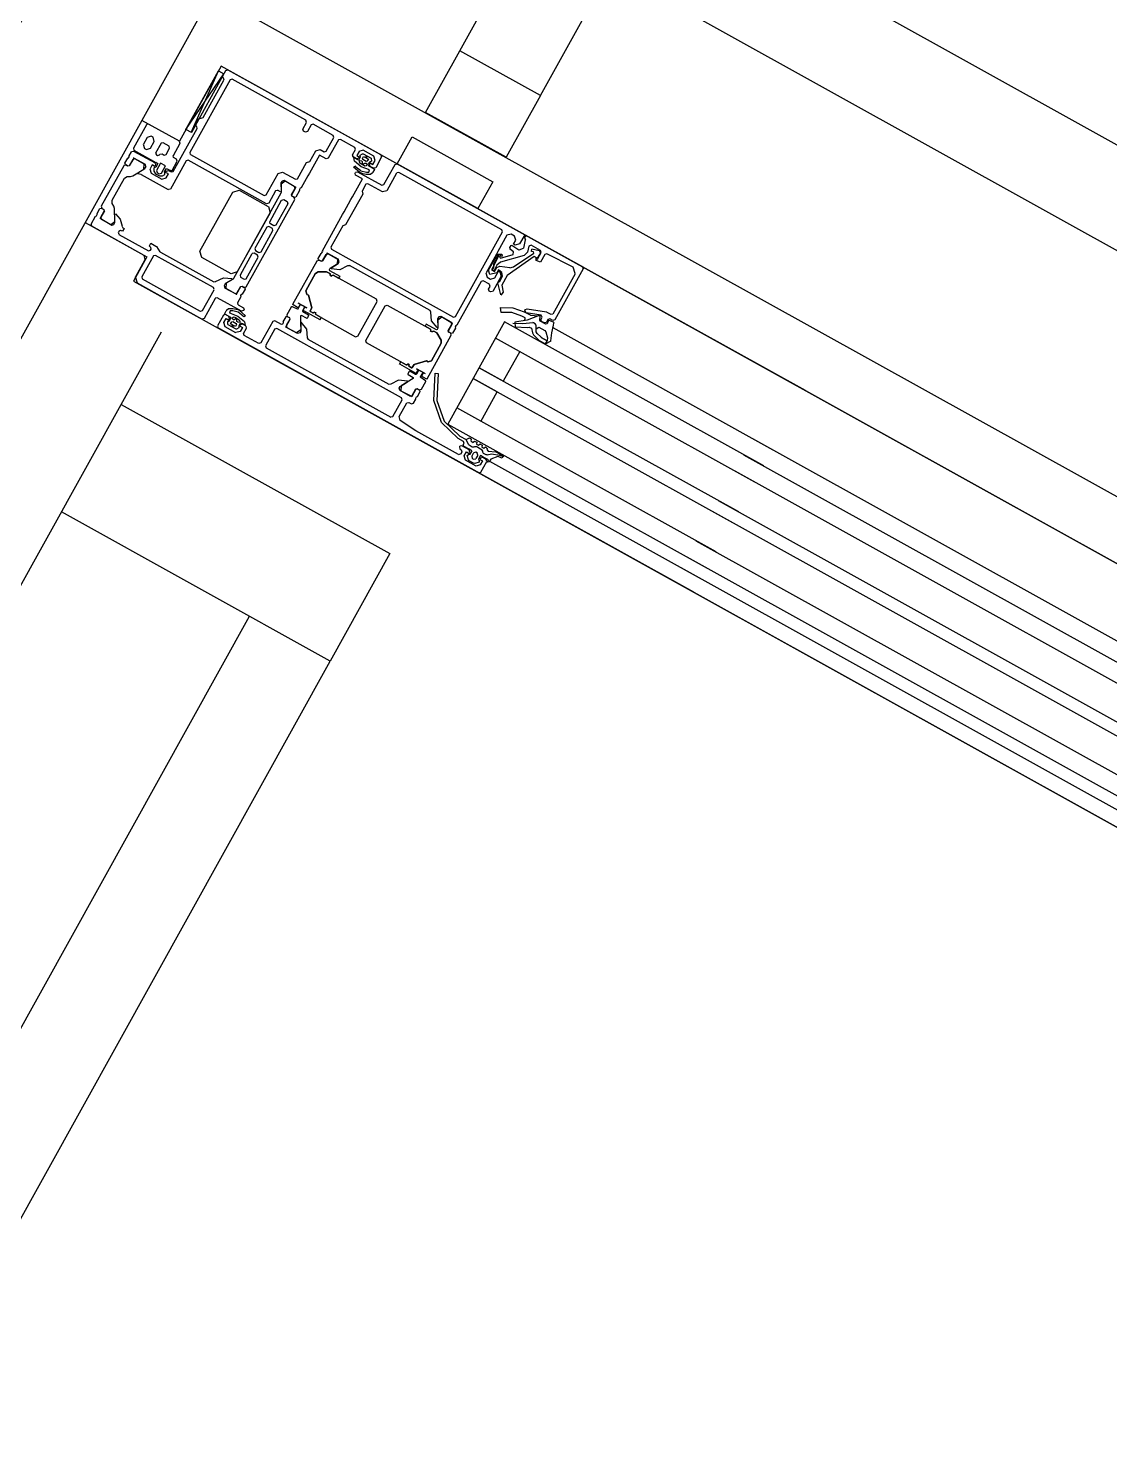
# Model space of a CAD drawing. Header units: metres. Extents: x 2.3 to 42.8, y 0.9 to 31.9.
# Drawn here: x 14.438 to 14.5765, y 9.1076 to 9.2888 of the extents above; entities that cross this region are included whole.
import ezdxf

# ---------------------------------------------------------------- set-up
doc = ezdxf.new("R2010")
doc.units = ezdxf.units.M
doc.layers.add('ARREDI', color=9, linetype='Continuous')
doc.layers.add('PARETI_STRUTTURE', color=7, linetype='Continuous')

msp = doc.modelspace()

# ---------------------------------------------------------------- linework, layer by layer
at = {"layer": 'ARREDI'}
for points in [[(14.50361, 9.28016), (14.49327, 9.28589), (14.50797, 9.31237), (14.50851, 9.31334), (14.50886, 9.31396), (14.50897, 9.31417)], [(14.5036, 9.28016), (14.5183, 9.30663), (14.51884, 9.30761), (14.51919, 9.30823), (14.5193, 9.30843), (14.50896, 9.31417)], [(14.73799, 9.18472), (14.51833, 9.3067)], [(14.5126, 9.29636), (14.73226, 9.17439)], [(14.48889, 9.278), (14.49327, 9.28589)], [(15.00383, 8.98348), (14.46269, 9.28394)], [(14.5036, 9.28016), (14.49922, 9.27227)], [(14.49922, 9.27227), (14.48888, 9.278)], [(14.48524, 9.27143), (14.48716, 9.27487)], [(14.48715, 9.27487), (14.49748, 9.26913), (14.49556, 9.26569)], [(14.49557, 9.26569), (14.48523, 9.27143)], [(14.45146, 9.25641), (14.9864, 8.95938)], [(14.53078, 9.23624), (14.68086, 9.1529)], [(14.52963, 9.23417), (14.67971, 9.15084)], [(14.52848, 9.23209), (14.67856, 9.14876)], [(14.52637, 9.22831), (14.67646, 9.14497)], [(14.52561, 9.22693), (14.67569, 9.1436)], [(14.52351, 9.22315), (14.6736, 9.13982)], [(14.52237, 9.22109), (14.67245, 9.13775)], [(14.5216, 9.21971), (14.67169, 9.13638)]]:
    msp.add_lwpolyline(points, dxfattribs=at)
at = {"layer": 'PARETI_STRUTTURE'}
for points in [[(10.97116, 11.23115), (15.49585, 8.71885), (17.29395, 11.95726), (21.46023, 9.64395)], [(14.48332, 9.27249), (14.4627, 9.28395), (14.45734, 9.27431), (14.45252, 9.27698)], [(14.45818, 9.27582), (14.46235, 9.28334), (14.46304, 9.28295), (14.45888, 9.27545), (14.45818, 9.27582), (14.46304, 9.28295)], [(14.46383, 9.28218), (14.45868, 9.27289)], [(14.45887, 9.27544), (14.46236, 9.28333)], [(14.46038, 9.27735), (14.46305, 9.28216)], [(14.46291, 9.28271), (14.46328, 9.28339)], [(14.46295, 9.28246), (14.46291, 9.28271)], [(14.46301, 9.28241), (14.46295, 9.28246)], [(14.46306, 9.28216), (14.46301, 9.28241)], [(14.46329, 9.28339), (14.46355, 9.28346)], [(14.46355, 9.28347), (14.48318, 9.27258)], [(14.4641, 9.28226), (14.46384, 9.28218)], [(14.47356, 9.277), (14.46409, 9.28225)], [(14.45312, 9.27644), (14.45146, 9.27344)], [(14.45338, 9.2765), (14.45312, 9.27645)], [(14.45734, 9.27431), (14.45338, 9.2765)], [(14.45946, 9.27651), (14.45984, 9.27719)], [(14.45951, 9.27626), (14.45947, 9.27651)], [(14.45984, 9.27719), (14.46008, 9.27729)], [(14.46008, 9.27728), (14.46014, 9.27726)], [(14.46015, 9.27726), (14.46039, 9.27736)], [(14.47316, 9.27588), (14.47364, 9.27674)], [(14.47364, 9.27674), (14.47356, 9.277)], [(14.47423, 9.27641), (14.47375, 9.27555)], [(14.47449, 9.27649), (14.47423, 9.27642)], [(14.47704, 9.27507), (14.4745, 9.27649)], [(14.4532, 9.2748), (14.45273, 9.27394)], [(14.45374, 9.27496), (14.4532, 9.2748)], [(14.45398, 9.27482), (14.45374, 9.27496)], [(14.45413, 9.27429), (14.45398, 9.27483)], [(14.45655, 9.27045), (14.45961, 9.27597)], [(14.45957, 9.27621), (14.45951, 9.27627)], [(14.45961, 9.27597), (14.45957, 9.27622)], [(14.47324, 9.27561), (14.47317, 9.27587)], [(14.47348, 9.27548), (14.47324, 9.27561)], [(14.47375, 9.27555), (14.47349, 9.27548)], [(14.47615, 9.27305), (14.47712, 9.2748)], [(14.47712, 9.27481), (14.47705, 9.27507)], [(14.47797, 9.27456), (14.47771, 9.27449)], [(14.47983, 9.27353), (14.47797, 9.27456)], [(14.45092, 9.27247), (14.45121, 9.27298)], [(14.4512, 9.27299), (14.45147, 9.27306)], [(14.45146, 9.27345), (14.4515, 9.27318)], [(14.45147, 9.27306), (14.45422, 9.27154)], [(14.45149, 9.27318), (14.45431, 9.27161)], [(14.45272, 9.27394), (14.45288, 9.2734)], [(14.45288, 9.27341), (14.45311, 9.27327)], [(14.45312, 9.27327), (14.45366, 9.27343)], [(14.45365, 9.27343), (14.45413, 9.27429)], [(14.455, 9.27407), (14.45429, 9.27281)], [(14.4543, 9.2728), (14.45441, 9.27257)], [(14.45485, 9.27267), (14.45512, 9.27271)], [(14.45527, 9.27411), (14.455, 9.27407)], [(14.45512, 9.2727), (14.45539, 9.27255)], [(14.45603, 9.27369), (14.45526, 9.2741)], [(14.45565, 9.27263), (14.45609, 9.27343)], [(14.45609, 9.27343), (14.45603, 9.27369)], [(14.45657, 9.2725), (14.45743, 9.27406)], [(14.45743, 9.27405), (14.45734, 9.2743)], [(14.45867, 9.27289), (14.45874, 9.27263)], [(14.47247, 9.26951), (14.47362, 9.27158), (14.47404, 9.27171), (14.47483, 9.27311)], [(14.47483, 9.27311), (14.47537, 9.27326)], [(14.47536, 9.27326), (14.47587, 9.27297)], [(14.47588, 9.27298), (14.47614, 9.27305)], [(14.47771, 9.27448), (14.4764, 9.27214)], [(14.47953, 9.27257), (14.47991, 9.27327)], [(14.47991, 9.27326), (14.47983, 9.27352)], [(14.48036, 9.27301), (14.48006, 9.2725), (14.48041, 9.2723), (14.48031, 9.27214)], [(14.48089, 9.27317), (14.48035, 9.27301)], [(14.48051, 9.27253), (14.48079, 9.27271)], [(14.48079, 9.27271), (14.48087, 9.27271)], [(14.48087, 9.27272), (14.48189, 9.27215)], [(14.48227, 9.2724), (14.48089, 9.27316)], [(14.45021, 9.27119), (14.44732, 9.266)], [(14.45047, 9.27127), (14.45021, 9.2712)], [(14.45037, 9.27149), (14.45073, 9.27213)], [(14.45042, 9.27133), (14.45037, 9.27149)], [(14.45075, 9.27114), (14.45042, 9.27132)], [(14.45075, 9.27111), (14.45048, 9.27127)], [(14.45073, 9.27213), (14.45085, 9.27218)], [(14.45091, 9.27119), (14.45075, 9.27114)], [(14.45091, 9.27116), (14.45075, 9.27112)], [(14.45084, 9.27218), (14.45093, 9.27234)], [(14.45137, 9.27199), (14.45091, 9.27115)], [(14.45093, 9.27234), (14.45092, 9.27248)], [(14.45299, 9.27133), (14.4515, 9.27215), (14.45092, 9.27118)], [(14.45164, 9.27206), (14.45138, 9.27199)], [(14.45151, 9.27215), (14.45144, 9.27214)], [(14.45284, 9.2714), (14.45164, 9.27207)], [(14.452, 9.27026), (14.45293, 9.27082), (14.45307, 9.27107)], [(14.45279, 9.27074), (14.45284, 9.27141)], [(14.45306, 9.27106), (14.45299, 9.27133)], [(14.4543, 9.27127), (14.4542, 9.2711), (14.45386, 9.27128), (14.45358, 9.27077)], [(14.45421, 9.27097), (14.45405, 9.27086)], [(14.45435, 9.27102), (14.45421, 9.27097)], [(14.45422, 9.27153), (14.45431, 9.27127)], [(14.45432, 9.27162), (14.45458, 9.27145)], [(14.45458, 9.27145), (14.45435, 9.27102)], [(14.45441, 9.27256), (14.45454, 9.27248)], [(14.45493, 9.2715), (14.45442, 9.27057)], [(14.45454, 9.27248), (14.45479, 9.27256)], [(14.4548, 9.27256), (14.45485, 9.27266)], [(14.45555, 9.27116), (14.45492, 9.27151)], [(14.45503, 9.27023), (14.45555, 9.27116)], [(14.45539, 9.27255), (14.45564, 9.27263)], [(14.4582, 9.2718), (14.4562, 9.26819)], [(14.4564, 9.27059), (14.45706, 9.27177)], [(14.4566, 9.27224), (14.45656, 9.2725)], [(14.45698, 9.27203), (14.4566, 9.27224)], [(14.45706, 9.27178), (14.45698, 9.27203)], [(14.45847, 9.27188), (14.45821, 9.27181)], [(14.46852, 9.2663), (14.45847, 9.27188)], [(14.45875, 9.27262), (14.46822, 9.26737)], [(14.47614, 9.27207), (14.47528, 9.27254), (14.474, 9.27023)], [(14.4764, 9.27214), (14.47614, 9.27206)], [(14.4796, 9.2723), (14.47953, 9.27257)], [(14.48005, 9.27206), (14.47961, 9.27231)], [(14.47966, 9.27099), (14.47988, 9.27114)], [(14.48047, 9.2703), (14.47966, 9.271)], [(14.47971, 9.27224), (14.48025, 9.27193)], [(14.47978, 9.27176), (14.47971, 9.27223)], [(14.47978, 9.27176), (14.47978, 9.27176)], [(14.4817, 9.27064), (14.48065, 9.27106), (14.47978, 9.27175)], [(14.47988, 9.27115), (14.47995, 9.27107)], [(14.47995, 9.27106), (14.4806, 9.27055)], [(14.48032, 9.27213), (14.48005, 9.27205)], [(14.48025, 9.27194), (14.48036, 9.27197)], [(14.48036, 9.27197), (14.48054, 9.27231)], [(14.4804, 9.2717), (14.4804, 9.27174), (14.48043, 9.27185), (14.48066, 9.27182)], [(14.48048, 9.27151), (14.4804, 9.27171)], [(14.48112, 9.27114), (14.48092, 9.27124), (14.48067, 9.27137), (14.48048, 9.27151)], [(14.48051, 9.27241), (14.48051, 9.27253)], [(14.48054, 9.2723), (14.48051, 9.27241)], [(14.48066, 9.27183), (14.48077, 9.27171)], [(14.48076, 9.27171), (14.48076, 9.27132), (14.4811, 9.27153)], [(14.4808, 9.27212), (14.48094, 9.27236)], [(14.48085, 9.27196), (14.48081, 9.27213)], [(14.48126, 9.27173), (14.48085, 9.27196)], [(14.48094, 9.27236), (14.48156, 9.27202)], [(14.48109, 9.27153), (14.48125, 9.2715)], [(14.48125, 9.27116), (14.48111, 9.27114)], [(14.48125, 9.2715), (14.48139, 9.2713), (14.48125, 9.27116)], [(14.48143, 9.27178), (14.48126, 9.27174)], [(14.48156, 9.27202), (14.48142, 9.27179)], [(14.48171, 9.27165), (14.48153, 9.27132)], [(14.48153, 9.27132), (14.48156, 9.27121)], [(14.48156, 9.27121), (14.48229, 9.27079)], [(14.4817, 9.27137), (14.48179, 9.27154), (14.48214, 9.27136), (14.48242, 9.27187)], [(14.48177, 9.2711), (14.4817, 9.27137)], [(14.48182, 9.27168), (14.48171, 9.27165)], [(14.48222, 9.27085), (14.48177, 9.2711)], [(14.48195, 9.27175), (14.48181, 9.27168)], [(14.48189, 9.27215), (14.48193, 9.27208)], [(14.48193, 9.27209), (14.48196, 9.27175)], [(14.48249, 9.27093), (14.48222, 9.27086)], [(14.48242, 9.27187), (14.48227, 9.27241)], [(14.48325, 9.27231), (14.48249, 9.27093)], [(14.48317, 9.27257), (14.48324, 9.27231)], [(14.48354, 9.26877), (14.48497, 9.27135)], [(14.48497, 9.27135), (14.48524, 9.27143)], [(14.48507, 9.27152), (14.5016, 9.26234)], [(14.48524, 9.27143), (14.50159, 9.26234), (14.50093, 9.26118), (14.50035, 9.26101), (14.50014, 9.26112), (14.50043, 9.26164)], [(14.44873, 9.26675), (14.45032, 9.2696)], [(14.45031, 9.2696), (14.45066, 9.26981)], [(14.45066, 9.2698), (14.45106, 9.2698)], [(14.45105, 9.26981), (14.45137, 9.26989)], [(14.45137, 9.26989), (14.45279, 9.27074)], [(14.452, 9.27017), (14.452, 9.27026)], [(14.45244, 9.27004), (14.45201, 9.27016)], [(14.4525, 9.27001), (14.45244, 9.27004)], [(14.45593, 9.26811), (14.4525, 9.27001)], [(14.45357, 9.27077), (14.45373, 9.27023)], [(14.45373, 9.27023), (14.4551, 9.26947)], [(14.45406, 9.27085), (14.45406, 9.27049)], [(14.45407, 9.2705), (14.45428, 9.27016)], [(14.45427, 9.27016), (14.45478, 9.26988)], [(14.45441, 9.27057), (14.45448, 9.27031)], [(14.45449, 9.27031), (14.45477, 9.27015)], [(14.45476, 9.27015), (14.45503, 9.27022)], [(14.45478, 9.26987), (14.45517, 9.26987)], [(14.45511, 9.26947), (14.45565, 9.26962)], [(14.45517, 9.26988), (14.45548, 9.27006)], [(14.45545, 9.27042), (14.45569, 9.27084)], [(14.45549, 9.27027), (14.45545, 9.27042)], [(14.45548, 9.27007), (14.45548, 9.27026)], [(14.45564, 9.26962), (14.45593, 9.27013), (14.45558, 9.27033), (14.45568, 9.2705)], [(14.45568, 9.2705), (14.45594, 9.27058)], [(14.45569, 9.27084), (14.45596, 9.2707)], [(14.45595, 9.27058), (14.45629, 9.27038)], [(14.45596, 9.2707), (14.45624, 9.27055)], [(14.45624, 9.27055), (14.45641, 9.27059)], [(14.45629, 9.27039), (14.45655, 9.27046)], [(14.46848, 9.26745), (14.47001, 9.2702)], [(14.47001, 9.2702), (14.47055, 9.27035)], [(14.4705, 9.26921), (14.47036, 9.26897), (14.47039, 9.26787)], [(14.4709, 9.2692), (14.47037, 9.26882)], [(14.47076, 9.26928), (14.4705, 9.26921)], [(14.47055, 9.27035), (14.4722, 9.26944)], [(14.47174, 9.26745), (14.47226, 9.26839), (14.47076, 9.26928)], [(14.4721, 9.26854), (14.4709, 9.26921)], [(14.4722, 9.26944), (14.47246, 9.2695)], [(14.4738, 9.26989), (14.47294, 9.26834)], [(14.474, 9.27024), (14.4738, 9.26989)], [(14.4795, 9.26718), (14.48078, 9.26949), (14.47992, 9.26997)], [(14.47985, 9.27023), (14.4799, 9.27033)], [(14.47992, 9.26996), (14.47986, 9.27023)], [(14.47991, 9.27034), (14.48017, 9.27042)], [(14.48017, 9.27041), (14.48327, 9.26869)], [(14.48183, 9.27007), (14.48179, 9.27005), (14.48149, 9.27004), (14.48129, 9.27007), (14.48107, 9.27009), (14.48086, 9.27014), (14.48067, 9.27021), (14.48047, 9.2703)], [(14.4806, 9.27054), (14.4813, 9.27035)], [(14.4813, 9.27036), (14.48148, 9.27034), (14.48163, 9.27036)], [(14.48162, 9.27036), (14.48169, 9.27065)], [(14.48208, 9.27028), (14.48183, 9.27006)], [(14.48233, 9.27069), (14.48213, 9.27035), (14.48208, 9.27028)], [(14.4823, 9.2708), (14.48233, 9.27069)], [(14.48517, 9.27025), (14.48391, 9.26797)], [(14.48544, 9.27032), (14.48518, 9.27026)], [(14.49866, 9.26299), (14.48544, 9.27032)], [(14.45619, 9.26819), (14.45593, 9.26812)], [(14.45997, 9.26023), (14.46418, 9.2678)], [(14.46418, 9.26781), (14.46499, 9.26804)], [(14.47036, 9.26767), (14.46429, 9.25674)], [(14.46498, 9.26804), (14.46873, 9.26596)], [(14.46821, 9.26737), (14.46848, 9.26744)], [(14.46967, 9.26796), (14.46879, 9.26637)], [(14.46993, 9.26803), (14.46967, 9.26796)], [(14.4703, 9.26783), (14.46993, 9.26804)], [(14.47038, 9.26787), (14.4703, 9.26783)], [(14.47038, 9.26777), (14.47036, 9.26767)], [(14.47037, 9.26881), (14.47038, 9.26777)], [(14.47171, 9.26745), (14.47217, 9.26826)], [(14.47176, 9.26729), (14.47172, 9.26745)], [(14.47178, 9.26729), (14.47174, 9.26745)], [(14.47204, 9.26713), (14.47176, 9.26728)], [(14.47212, 9.2671), (14.47179, 9.26728)], [(14.47217, 9.26827), (14.47209, 9.26854)], [(14.47226, 9.2684), (14.47225, 9.26847)], [(14.47275, 9.268), (14.47228, 9.26714)], [(14.47282, 9.26829), (14.47274, 9.26814)], [(14.47274, 9.26813), (14.47275, 9.26799)], [(14.47295, 9.26835), (14.47282, 9.26829)], [(14.48121, 9.2688), (14.48074, 9.26794), (14.48084, 9.26756), (14.47864, 9.2636), (14.47827, 9.26349), (14.47674, 9.26074)], [(14.48148, 9.26887), (14.48122, 9.2688)], [(14.48337, 9.26782), (14.48149, 9.26888)], [(14.48327, 9.26869), (14.48354, 9.26877)], [(14.48391, 9.26798), (14.48337, 9.26782)], [(14.44681, 9.26507), (14.44717, 9.26572)], [(14.44717, 9.26572), (14.44733, 9.26576)], [(14.44732, 9.266), (14.44741, 9.26574)], [(14.44733, 9.26576), (14.44766, 9.26558)], [(14.4474, 9.26573), (14.44768, 9.26558)], [(14.44766, 9.26557), (14.44771, 9.26541)], [(14.44768, 9.26558), (14.44772, 9.26541)], [(14.44874, 9.26636), (14.44873, 9.26676)], [(14.44895, 9.26602), (14.44874, 9.26635)], [(14.44905, 9.2657), (14.44895, 9.26601)], [(14.44907, 9.26405), (14.44905, 9.26571)], [(14.46591, 9.25568), (14.47212, 9.26686)], [(14.46879, 9.26637), (14.46852, 9.2663)], [(14.46874, 9.26595), (14.46897, 9.26515)], [(14.46892, 9.26401), (14.47044, 9.26676)], [(14.47124, 9.26632), (14.46971, 9.26357)], [(14.47045, 9.26676), (14.47071, 9.26684)], [(14.47071, 9.26684), (14.47116, 9.26659)], [(14.47116, 9.26659), (14.47124, 9.26632)], [(14.47212, 9.26686), (14.47205, 9.26713)], [(14.47228, 9.26714), (14.47211, 9.2671)], [(14.47845, 9.26529), (14.47931, 9.26684)], [(14.47931, 9.26684), (14.47951, 9.26718)], [(14.44526, 9.2639), (14.45317, 9.2595)], [(14.44604, 9.26369), (14.44661, 9.26472)], [(14.44612, 9.26342), (14.44604, 9.26369)], [(14.44662, 9.26472), (14.44674, 9.26478)], [(14.44674, 9.26478), (14.44682, 9.26493)], [(14.44682, 9.26494), (14.44681, 9.26508)], [(14.44771, 9.26541), (14.44718, 9.26447), (14.44868, 9.26358)], [(14.44718, 9.26446), (14.4472, 9.2644)], [(14.44773, 9.26542), (14.44727, 9.26459)], [(14.44727, 9.26459), (14.44734, 9.26433)], [(14.44734, 9.26432), (14.44854, 9.26366)], [(14.44854, 9.26366), (14.44907, 9.26405)], [(14.44868, 9.26358), (14.44894, 9.26366)], [(14.44895, 9.26365), (14.44909, 9.26389), (14.44906, 9.26499)], [(14.44906, 9.26498), (14.44915, 9.26502)], [(14.44915, 9.26503), (14.44977, 9.26432), (14.45, 9.26342)], [(14.46896, 9.26515), (14.46476, 9.25758)], [(14.46899, 9.26374), (14.46892, 9.264)], [(14.46944, 9.26349), (14.469, 9.26374)], [(14.47568, 9.2603), (14.47826, 9.26495)], [(14.47826, 9.26494), (14.47846, 9.26529)], [(14.45283, 9.2597), (14.44612, 9.26342)], [(14.44952, 9.26266), (14.44959, 9.2624)], [(14.44958, 9.26277), (14.44953, 9.26266)], [(14.44979, 9.26287), (14.44959, 9.26277)], [(14.4496, 9.26239), (14.45339, 9.2603)], [(14.45006, 9.26281), (14.44979, 9.26287)], [(14.45, 9.26341), (14.4501, 9.26324)], [(14.45025, 9.26316), (14.45006, 9.26281)], [(14.4501, 9.26324), (14.45025, 9.26316)], [(14.46854, 9.26332), (14.46702, 9.26059)], [(14.46782, 9.26016), (14.46933, 9.26288)], [(14.4688, 9.26339), (14.46854, 9.26332)], [(14.46925, 9.26315), (14.46881, 9.2634)], [(14.46933, 9.26288), (14.46926, 9.26314)], [(14.46971, 9.26357), (14.46944, 9.2635)], [(14.49271, 9.25187), (14.49874, 9.26272)], [(14.4993, 9.26227), (14.49814, 9.2602)], [(14.49873, 9.26272), (14.49865, 9.26298)], [(14.49983, 9.26242), (14.49929, 9.26227)], [(14.50028, 9.26217), (14.49983, 9.26242)], [(14.50043, 9.26164), (14.50028, 9.26218)], [(14.50161, 9.26189), (14.50157, 9.26191), (14.50176, 9.26225), (14.50899, 9.25823)], [(14.50916, 9.25814), (14.50159, 9.26235), (14.71158, 9.14575)], [(14.50171, 9.26167), (14.50161, 9.26189)], [(14.45339, 9.26029), (14.45365, 9.26036)], [(14.45369, 9.26071), (14.45349, 9.2609)], [(14.4535, 9.2609), (14.45369, 9.26125)], [(14.45365, 9.26037), (14.45371, 9.26048)], [(14.45369, 9.26125), (14.45434, 9.26089)], [(14.45372, 9.26048), (14.45369, 9.2607)], [(14.45434, 9.26089), (14.45441, 9.26083)], [(14.45441, 9.26083), (14.45485, 9.26017)], [(14.45485, 9.26018), (14.45492, 9.26012)], [(14.45492, 9.26011), (14.46176, 9.25631)], [(14.46021, 9.25943), (14.45997, 9.26024)], [(14.46702, 9.2606), (14.46709, 9.26033)], [(14.4671, 9.26033), (14.46754, 9.26008)], [(14.46755, 9.26008), (14.46781, 9.26015)], [(14.47561, 9.26001), (14.47569, 9.26016)], [(14.4757, 9.26016), (14.47569, 9.2603)], [(14.47674, 9.26074), (14.47682, 9.26048)], [(14.47682, 9.26048), (14.49244, 9.2518)], [(14.49815, 9.2602), (14.49796, 9.25986)], [(14.50359, 9.26003), (14.50316, 9.25935), (14.50278, 9.25955), (14.49932, 9.25712), (14.49864, 9.25589)], [(14.49968, 9.26069), (14.49983, 9.26098)], [(14.49974, 9.26043), (14.49969, 9.2607)], [(14.50015, 9.26016), (14.49974, 9.26044)], [(14.49984, 9.26098), (14.49995, 9.261)], [(14.49995, 9.261), (14.50084, 9.26039)], [(14.5001, 9.2598), (14.50015, 9.26015)], [(14.50085, 9.2604), (14.50144, 9.26063)], [(14.50145, 9.26063), (14.5017, 9.26167)], [(14.50193, 9.2601), (14.50151, 9.25967)], [(14.50212, 9.26087), (14.50192, 9.26011)], [(14.5024, 9.26099), (14.50211, 9.26087)], [(14.50362, 9.26032), (14.50241, 9.261)], [(14.50243, 9.26021), (14.5025, 9.26051)], [(14.50272, 9.26015), (14.50243, 9.2602)], [(14.50251, 9.26052), (14.50345, 9.26032)], [(14.50275, 9.26), (14.50272, 9.26014)], [(14.50304, 9.25906), (14.50304, 9.25935), (14.50323, 9.25922), (14.50369, 9.26006)], [(14.50345, 9.26031), (14.50359, 9.26004)], [(14.5037, 9.26005), (14.50361, 9.26032)], [(14.45318, 9.25951), (14.45145, 9.25641), (14.46041, 9.25144)], [(14.45174, 9.25692), (14.45298, 9.25916)], [(14.45401, 9.25963), (14.45252, 9.25695)], [(14.45298, 9.25916), (14.45283, 9.2597)], [(14.45428, 9.2597), (14.45401, 9.25962)], [(14.46171, 9.25558), (14.45428, 9.2597)], [(14.46396, 9.25735), (14.46021, 9.25943)], [(14.46664, 9.25991), (14.46511, 9.25716)], [(14.46591, 9.25671), (14.46743, 9.25946)], [(14.46691, 9.25999), (14.46665, 9.25992)], [(14.46736, 9.25974), (14.46691, 9.25999)], [(14.46743, 9.25947), (14.46735, 9.25973)], [(14.47271, 9.2535), (14.47277, 9.25346), (14.47278, 9.25339), (14.47277, 9.25333), (14.47259, 9.25307), (14.47256, 9.25304), (14.47252, 9.25303), (14.47248, 9.25304), (14.47192, 9.25336), (14.47189, 9.25339), (14.47188, 9.25342), (14.47189, 9.25346), (14.47498, 9.25901)], [(14.47497, 9.25902), (14.47524, 9.2591)], [(14.47513, 9.2593), (14.47549, 9.25996)], [(14.47518, 9.25914), (14.47514, 9.25931)], [(14.47551, 9.25896), (14.47518, 9.25914)], [(14.47524, 9.2591), (14.47552, 9.25894)], [(14.47549, 9.25995), (14.47561, 9.26001)], [(14.47567, 9.259), (14.47551, 9.25896)], [(14.47552, 9.25894), (14.47569, 9.25898)], [(14.47775, 9.25915), (14.47626, 9.25997), (14.47568, 9.259)], [(14.47568, 9.25899), (14.47614, 9.25982)], [(14.47614, 9.25981), (14.4764, 9.25988)], [(14.47627, 9.25997), (14.4762, 9.25996)], [(14.47641, 9.25989), (14.4776, 9.25922)], [(14.47755, 9.25856), (14.47666, 9.25802)], [(14.47676, 9.25808), (14.47769, 9.25864), (14.47783, 9.25889)], [(14.47889, 9.25836), (14.47788, 9.25786), (14.47677, 9.25798)], [(14.4776, 9.25922), (14.47755, 9.25856)], [(14.47782, 9.25888), (14.47774, 9.25914)], [(14.47912, 9.25838), (14.47889, 9.25836)], [(14.48945, 9.25265), (14.47912, 9.25839)], [(14.49796, 9.25986), (14.49663, 9.25746)], [(14.49696, 9.2578), (14.49813, 9.2599)], [(14.49756, 9.25823), (14.49734, 9.25783)], [(14.49757, 9.25844), (14.49757, 9.25823)], [(14.49826, 9.25981), (14.49758, 9.25858)], [(14.49758, 9.25858), (14.49758, 9.25844)], [(14.49803, 9.25844), (14.49761, 9.25769)], [(14.49764, 9.25815), (14.49765, 9.25839)], [(14.49765, 9.2585), (14.49828, 9.25964)], [(14.49765, 9.25839), (14.49765, 9.2585)], [(14.498, 9.25813), (14.4984, 9.25832)], [(14.4985, 9.25882), (14.49803, 9.25844)], [(14.49813, 9.2599), (14.49863, 9.25985)], [(14.49848, 9.25981), (14.49826, 9.25981)], [(14.49828, 9.25963), (14.49835, 9.25962)], [(14.49835, 9.25962), (14.49841, 9.25941)], [(14.4984, 9.25941), (14.4985, 9.25935)], [(14.4984, 9.25832), (14.49967, 9.25813)], [(14.49855, 9.25957), (14.49848, 9.25981)], [(14.4985, 9.25935), (14.5001, 9.25981)], [(14.50151, 9.25968), (14.4985, 9.25882)], [(14.4987, 9.25961), (14.49855, 9.25957)], [(14.49864, 9.25984), (14.4987, 9.25961)], [(14.49967, 9.25812), (14.50013, 9.25823)], [(14.50013, 9.25824), (14.50275, 9.26)], [(14.5036, 9.25884), (14.50304, 9.25906)], [(14.50415, 9.25981), (14.50361, 9.25884)], [(14.50441, 9.25989), (14.50414, 9.25981)], [(14.50781, 9.25819), (14.50441, 9.2599)], [(14.53756, 9.24238), (14.50899, 9.25824), (14.50908, 9.25797)], [(14.45197, 9.25612), (14.45174, 9.25693)], [(14.45252, 9.25694), (14.45259, 9.25668)], [(14.45259, 9.25668), (14.46002, 9.25255)], [(14.46199, 9.25634), (14.46301, 9.25684), (14.46412, 9.25672)], [(14.46413, 9.25662), (14.4632, 9.25606), (14.46306, 9.25581)], [(14.46422, 9.25667), (14.46333, 9.25614)], [(14.46476, 9.25758), (14.46396, 9.25734)], [(14.46412, 9.25671), (14.46412, 9.25662)], [(14.46429, 9.25674), (14.46422, 9.25667)], [(14.46511, 9.25715), (14.46518, 9.25689)], [(14.46519, 9.25689), (14.46563, 9.25664)], [(14.46564, 9.25664), (14.4659, 9.25671)], [(14.47354, 9.25514), (14.47479, 9.2574), (14.47354, 9.25514)], [(14.47659, 9.25795), (14.47655, 9.25788)], [(14.47655, 9.25788), (14.47657, 9.25777)], [(14.47658, 9.25777), (14.47788, 9.25705)], [(14.47666, 9.25803), (14.47659, 9.25796)], [(14.47668, 9.25722), (14.47664, 9.25715), (14.47668, 9.25722)], [(14.47676, 9.25798), (14.47676, 9.25808)], [(14.47684, 9.25704), (14.47689, 9.25711), (14.47684, 9.25704)], [(14.48259, 9.25407), (14.47704, 9.25716), (14.47774, 9.25677)], [(14.47788, 9.25705), (14.47773, 9.25677)], [(14.49628, 9.25643), (14.49601, 9.25634)], [(14.49707, 9.25599), (14.49628, 9.25643)], [(14.49662, 9.25745), (14.49677, 9.25691)], [(14.49677, 9.25692), (14.49722, 9.25667)], [(14.49712, 9.25726), (14.49696, 9.25781)], [(14.49799, 9.25745), (14.49711, 9.25726)], [(14.49722, 9.25667), (14.49776, 9.25682)], [(14.49734, 9.25784), (14.49772, 9.25763)], [(14.49744, 9.25779), (14.49764, 9.25815)], [(14.49761, 9.2577), (14.49745, 9.25779)], [(14.49856, 9.25705), (14.49748, 9.25509)], [(14.49772, 9.25763), (14.498, 9.25813)], [(14.49776, 9.25682), (14.49823, 9.25768), (14.49841, 9.25758)], [(14.49867, 9.2575), (14.49821, 9.25786), (14.49799, 9.25746)], [(14.49838, 9.25638), (14.49874, 9.25702)], [(14.49841, 9.25759), (14.49856, 9.25704)], [(14.49874, 9.25703), (14.49867, 9.2575)], [(14.50521, 9.25223), (14.50807, 9.25737)], [(14.50907, 9.25797), (14.50544, 9.25143)], [(14.50806, 9.25737), (14.50781, 9.25819)], [(14.50916, 9.25814), (14.704, 9.14996), (14.71157, 9.14575)], [(14.46023, 9.25153), (14.45197, 9.25612)], [(14.4603, 9.25262), (14.46178, 9.2553)], [(14.46179, 9.25531), (14.46172, 9.25557)], [(14.46176, 9.25631), (14.462, 9.25634)], [(14.46306, 9.25582), (14.46315, 9.25555)], [(14.46314, 9.25555), (14.46468, 9.25474), (14.46521, 9.2557)], [(14.46333, 9.25614), (14.46328, 9.25547)], [(14.46328, 9.25548), (14.46448, 9.25481)], [(14.46448, 9.25481), (14.46474, 9.25488)], [(14.46462, 9.25473), (14.46469, 9.25474)], [(14.46475, 9.25489), (14.4652, 9.25572)], [(14.46527, 9.25469), (14.46519, 9.25454)], [(14.4652, 9.25571), (14.46537, 9.25576)], [(14.46521, 9.2557), (14.46538, 9.25574)], [(14.46539, 9.25475), (14.46527, 9.25469)], [(14.46536, 9.25576), (14.46564, 9.25561)], [(14.46537, 9.25574), (14.4657, 9.25556)], [(14.46576, 9.25539), (14.46539, 9.25474)], [(14.46564, 9.25561), (14.46591, 9.25568)], [(14.46571, 9.25556), (14.46575, 9.25539)], [(14.47387, 9.25459), (14.47366, 9.2547), (14.47387, 9.25459)], [(14.49601, 9.25635), (14.4929, 9.25074)], [(14.49695, 9.25537), (14.49715, 9.25572)], [(14.49703, 9.25511), (14.49695, 9.25537)], [(14.4972, 9.25501), (14.49704, 9.25511)], [(14.49714, 9.25572), (14.49708, 9.25598)], [(14.49747, 9.25509), (14.49721, 9.25502)], [(14.49814, 9.25619), (14.49825, 9.2563)], [(14.49854, 9.25463), (14.49814, 9.2562)], [(14.49825, 9.2563), (14.49838, 9.25638)], [(14.49883, 9.255), (14.49854, 9.25462)], [(14.49865, 9.25589), (14.49883, 9.255)], [(14.46193, 9.25419), (14.4605, 9.25161)], [(14.4622, 9.25427), (14.46194, 9.2542)], [(14.4653, 9.25255), (14.4622, 9.25427)], [(14.46339, 9.25268), (14.46364, 9.2529)], [(14.46364, 9.25289), (14.46368, 9.25291), (14.46399, 9.25291), (14.46418, 9.25289), (14.4644, 9.25287), (14.46461, 9.25282), (14.46481, 9.25276), (14.465, 9.25266)], [(14.46478, 9.25365), (14.46485, 9.25338)], [(14.4652, 9.2544), (14.46479, 9.25364)], [(14.46486, 9.25338), (14.46556, 9.25299)], [(14.46519, 9.25454), (14.4652, 9.2544)], [(14.46555, 9.25299), (14.46563, 9.25273)], [(14.47113, 9.25211), (14.47169, 9.25309), (14.47172, 9.25313), (14.47176, 9.25313), (14.47179, 9.25313), (14.47244, 9.25284), (14.47248, 9.25283), (14.47252, 9.25284), (14.47255, 9.25287), (14.47281, 9.25336), (14.47283, 9.2534), (14.47281, 9.25343), (14.47279, 9.25345), (14.47266, 9.25352), (14.47258, 9.25356)], [(14.47368, 9.25296), (14.47258, 9.25358)], [(14.47266, 9.25353), (14.4736, 9.25301)], [(14.4736, 9.25301), (14.47347, 9.25308), (14.47343, 9.25309), (14.4734, 9.25308), (14.47336, 9.25305), (14.47313, 9.25259), (14.47311, 9.25256), (14.47313, 9.25252), (14.47315, 9.2525), (14.47388, 9.25209), (14.4739, 9.25206), (14.47392, 9.25202), (14.4739, 9.25198), (14.47374, 9.25168), (14.47371, 9.25165), (14.47367, 9.25163), (14.47363, 9.25165), (14.47297, 9.25201)], [(14.47536, 9.25144), (14.47329, 9.2526), (14.47325, 9.25262), (14.47325, 9.25267), (14.47325, 9.25271), (14.47339, 9.253), (14.47343, 9.25304), (14.47349, 9.25305), (14.47355, 9.25304), (14.47368, 9.25296)], [(14.48019, 9.24935), (14.48266, 9.25381)], [(14.48122, 9.24878), (14.48369, 9.25323)], [(14.48266, 9.25381), (14.48258, 9.25407)], [(14.4837, 9.25323), (14.48396, 9.2533)], [(14.48396, 9.25331), (14.4895, 9.25023), (14.48881, 9.25062)], [(14.49848, 9.25301), (14.50005, 9.253), (14.50152, 9.25248)], [(14.49858, 9.25239), (14.49848, 9.25301)], [(14.50167, 9.25276), (14.50188, 9.25286)], [(14.50188, 9.25286), (14.50436, 9.25247)], [(14.46003, 9.25255), (14.46029, 9.25262)], [(14.4605, 9.25161), (14.46024, 9.25154)], [(14.46299, 9.25203), (14.46222, 9.25066)], [(14.46326, 9.25211), (14.46299, 9.25204)], [(14.46305, 9.2511), (14.46334, 9.25161), (14.46368, 9.25141), (14.46377, 9.2516)], [(14.46321, 9.25056), (14.46305, 9.2511)], [(14.46315, 9.25227), (14.46334, 9.25261), (14.4634, 9.25268)], [(14.46318, 9.25216), (14.46315, 9.25227)], [(14.46392, 9.25175), (14.46318, 9.25216)], [(14.4637, 9.25186), (14.46326, 9.25211)], [(14.46352, 9.25121), (14.46366, 9.25128)], [(14.46354, 9.25088), (14.46353, 9.25121)], [(14.46365, 9.25128), (14.46376, 9.2513)], [(14.46378, 9.25159), (14.46369, 9.25186)], [(14.46376, 9.25131), (14.46394, 9.25164)], [(14.46385, 9.2526), (14.46378, 9.25231)], [(14.46378, 9.25232), (14.46482, 9.2519), (14.46569, 9.25121)], [(14.46418, 9.25261), (14.464, 9.25261), (14.46385, 9.25261)], [(14.46391, 9.25094), (14.46405, 9.25118)], [(14.46395, 9.25164), (14.46392, 9.25175)], [(14.46405, 9.25118), (14.46422, 9.25122)], [(14.46422, 9.25147), (14.46408, 9.25165), (14.46422, 9.2518)], [(14.46487, 9.25242), (14.46418, 9.25261)], [(14.46421, 9.25123), (14.46463, 9.25099)], [(14.46422, 9.2518), (14.46436, 9.25182)], [(14.46438, 9.25143), (14.46423, 9.25146)], [(14.46436, 9.25182), (14.46455, 9.25173), (14.4648, 9.25159), (14.465, 9.25145)], [(14.46471, 9.25125), (14.46471, 9.25164), (14.46437, 9.25143)], [(14.46462, 9.251), (14.46467, 9.25083)], [(14.46482, 9.25113), (14.46471, 9.25125)], [(14.46508, 9.25126), (14.46508, 9.25122), (14.46505, 9.25111), (14.46481, 9.25114)], [(14.46552, 9.2519), (14.46487, 9.25241)], [(14.46512, 9.25099), (14.46494, 9.25066)], [(14.46499, 9.25145), (14.46508, 9.25126)], [(14.465, 9.25266), (14.46581, 9.25196)], [(14.46523, 9.25102), (14.46511, 9.25099)], [(14.46577, 9.25072), (14.46523, 9.25103)], [(14.46557, 9.25263), (14.4653, 9.25256)], [(14.46559, 9.25181), (14.46552, 9.25189)], [(14.46563, 9.25273), (14.46557, 9.25263)], [(14.46582, 9.25197), (14.46559, 9.25182)], [(14.46569, 9.2512), (14.46569, 9.2512)], [(14.4657, 9.2512), (14.46577, 9.25073)], [(14.4693, 9.25123), (14.46777, 9.24848)], [(14.46956, 9.25131), (14.4693, 9.25122)], [(14.47043, 9.25083), (14.46956, 9.2513)], [(14.47063, 9.25104), (14.47055, 9.25089)], [(14.47098, 9.25182), (14.47061, 9.25117)], [(14.47062, 9.25117), (14.47063, 9.25103)], [(14.47114, 9.25187), (14.47097, 9.25182)], [(14.47249, 9.24968), (14.471, 9.2505), (14.47152, 9.25152)], [(14.47108, 9.2507), (14.47154, 9.25153)], [(14.47121, 9.25184), (14.47114, 9.2521)], [(14.47147, 9.25168), (14.47114, 9.25186)], [(14.47149, 9.25168), (14.47121, 9.25184)], [(14.47152, 9.25152), (14.47148, 9.25169)], [(14.47154, 9.25152), (14.4715, 9.25169)], [(14.47287, 9.25109), (14.47289, 9.25001), (14.47276, 9.24976)], [(14.47285, 9.25194), (14.47288, 9.25016)], [(14.47297, 9.252), (14.47286, 9.25194)], [(14.47296, 9.25113), (14.47288, 9.25109)], [(14.47377, 9.24913), (14.47366, 9.25025), (14.47296, 9.25113)], [(14.47536, 9.25144), (14.47551, 9.25172), (14.47482, 9.25211), (14.47478, 9.25215), (14.47476, 9.25221), (14.47478, 9.25226), (14.47482, 9.25233), (14.47478, 9.25226), (14.47476, 9.25221), (14.47478, 9.25215), (14.47482, 9.25211), (14.47992, 9.24927)], [(14.48955, 9.25244), (14.48945, 9.25265)], [(14.49036, 9.25044), (14.48965, 9.25131), (14.48955, 9.25244)], [(14.49056, 9.25181), (14.49042, 9.25157), (14.49045, 9.25048)], [(14.49097, 9.2518), (14.49044, 9.25142)], [(14.49044, 9.25141), (14.49045, 9.25037)], [(14.49083, 9.25189), (14.49056, 9.25182)], [(14.4918, 9.25005), (14.49233, 9.25099), (14.49083, 9.25188)], [(14.49217, 9.25114), (14.49097, 9.25181)], [(14.53221, 9.23272), (14.49898, 9.25117), (14.49172, 9.23809), (14.52494, 9.21964)], [(14.49224, 9.25087), (14.49217, 9.25113)], [(14.49233, 9.251), (14.49231, 9.25107)], [(14.49245, 9.2518), (14.49271, 9.25187)], [(14.50122, 9.25193), (14.49994, 9.25238), (14.49858, 9.25238)], [(14.50262, 9.25107), (14.50136, 9.25092), (14.50008, 9.25096)], [(14.50343, 9.252), (14.50191, 9.25142), (14.5003, 9.25114)], [(14.5003, 9.25114), (14.50034, 9.25056)], [(14.50164, 9.25169), (14.50122, 9.25193)], [(14.50153, 9.25248), (14.50235, 9.25202)], [(14.50159, 9.25133), (14.50164, 9.25169)], [(14.50161, 9.25265), (14.50167, 9.25276)], [(14.50175, 9.25236), (14.50161, 9.25265)], [(14.50368, 9.25206), (14.50175, 9.25236)], [(14.50234, 9.25202), (14.50333, 9.25195)], [(14.50271, 9.25105), (14.50262, 9.25108)], [(14.50294, 9.25092), (14.50272, 9.25105)], [(14.50359, 9.25187), (14.50344, 9.252)], [(14.50351, 9.25139), (14.50358, 9.25186)], [(14.50357, 9.25127), (14.50352, 9.25139)], [(14.50428, 9.25088), (14.50357, 9.25127)], [(14.50375, 9.25124), (14.50367, 9.2515)], [(14.50382, 9.25177), (14.50368, 9.25206)], [(14.50368, 9.25151), (14.50382, 9.25177)], [(14.5041, 9.25105), (14.50375, 9.25124)], [(14.50437, 9.25112), (14.5041, 9.25104)], [(14.50436, 9.25247), (14.50443, 9.25244)], [(14.50456, 9.25147), (14.50436, 9.25112)], [(14.50442, 9.25244), (14.50493, 9.25215)], [(14.50458, 9.25127), (14.50444, 9.25094)], [(14.50483, 9.25155), (14.50456, 9.25148)], [(14.50473, 9.25134), (14.50457, 9.25127)], [(14.50526, 9.25116), (14.50473, 9.25135)], [(14.50517, 9.25135), (14.50482, 9.25155)], [(14.50494, 9.25216), (14.5052, 9.25223)], [(14.50544, 9.25143), (14.50517, 9.25136)], [(14.50526, 9.25077), (14.50533, 9.25102)], [(14.50534, 9.25102), (14.50527, 9.25117)], [(14.3096, 8.98795), (14.45506, 9.2499)], [(14.49586, 9.23175), (14.46213, 9.25049)], [(14.46222, 9.25065), (14.46229, 9.25039)], [(14.4623, 9.25039), (14.49569, 9.23184)], [(14.46458, 9.24979), (14.46321, 9.25056)], [(14.46358, 9.25081), (14.46354, 9.25088)], [(14.4646, 9.25024), (14.46359, 9.25081)], [(14.46453, 9.2506), (14.46391, 9.25094)], [(14.46467, 9.25084), (14.46453, 9.2506)], [(14.46512, 9.24995), (14.46458, 9.2498)], [(14.46468, 9.25025), (14.4646, 9.25025)], [(14.46496, 9.25043), (14.46468, 9.25025)], [(14.46494, 9.25066), (14.46496, 9.25055)], [(14.46497, 9.25056), (14.46497, 9.25043)], [(14.46516, 9.25083), (14.46506, 9.25066), (14.46541, 9.25047), (14.46511, 9.24995)], [(14.46542, 9.25091), (14.46516, 9.25082)], [(14.46587, 9.25066), (14.46543, 9.25091)], [(14.46556, 9.2497), (14.46595, 9.25039)], [(14.46564, 9.24943), (14.46557, 9.2497)], [(14.4675, 9.2484), (14.46564, 9.24943)], [(14.46595, 9.25039), (14.46588, 9.25065)], [(14.46957, 9.25027), (14.46839, 9.24813)], [(14.46984, 9.25034), (14.46958, 9.25026)], [(14.48581, 9.24147), (14.46984, 9.25035)], [(14.47055, 9.25089), (14.47042, 9.25083)], [(14.47101, 9.25051), (14.471, 9.25057)], [(14.47115, 9.25043), (14.47107, 9.25069)], [(14.47235, 9.24976), (14.47116, 9.25043)], [(14.47288, 9.25016), (14.47236, 9.24977)], [(14.47276, 9.24976), (14.47249, 9.24969)], [(14.47992, 9.24927), (14.48018, 9.24936)], [(14.4887, 9.24462), (14.48863, 9.24464), (14.48857, 9.24462), (14.48853, 9.24458), (14.4884, 9.24429), (14.48839, 9.24425), (14.4884, 9.24422), (14.48843, 9.24418), (14.48899, 9.24387), (14.48903, 9.24386), (14.48907, 9.24387), (14.4891, 9.2439), (14.49218, 9.24946)], [(14.48897, 9.25089), (14.48882, 9.25061)], [(14.49028, 9.25016), (14.48897, 9.25089)], [(14.48951, 9.25), (14.48955, 9.25007), (14.48951, 9.25)], [(14.48976, 9.24996), (14.48972, 9.24989), (14.48976, 9.24996)], [(14.49038, 9.25019), (14.49027, 9.25017)], [(14.49044, 9.25048), (14.49036, 9.25044)], [(14.49043, 9.25027), (14.49038, 9.2502)], [(14.49045, 9.25037), (14.49042, 9.25027)], [(14.49178, 9.25004), (14.49224, 9.25086)], [(14.49183, 9.24988), (14.49179, 9.25005)], [(14.49185, 9.24989), (14.4918, 9.25005)], [(14.49211, 9.24973), (14.49183, 9.24988)], [(14.49218, 9.2497), (14.49185, 9.24988)], [(14.49218, 9.24946), (14.49211, 9.24973)], [(14.49234, 9.24975), (14.49218, 9.24971)], [(14.4927, 9.25039), (14.49234, 9.24974)], [(14.49277, 9.25068), (14.49269, 9.25053)], [(14.49269, 9.25053), (14.4927, 9.25039)], [(14.49289, 9.25074), (14.49277, 9.25068)], [(14.50034, 9.25056), (14.50195, 9.25044)], [(14.50195, 9.25045), (14.50216, 9.25051)], [(14.50215, 9.25051), (14.50246, 9.25039)], [(14.50246, 9.25039), (14.50259, 9.24976)], [(14.50258, 9.24976), (14.50271, 9.24951)], [(14.50271, 9.24952), (14.50334, 9.24888)], [(14.50304, 9.25074), (14.50294, 9.25092)], [(14.50307, 9.24991), (14.50304, 9.25032), (14.50304, 9.25075)], [(14.50305, 9.25031), (14.5034, 9.25051)], [(14.50318, 9.24971), (14.50307, 9.24992)], [(14.50318, 9.24971), (14.50364, 9.24925), (14.50318, 9.24971)], [(14.5034, 9.2505), (14.50415, 9.25009)], [(14.50345, 9.2488), (14.50424, 9.24835), (14.50448, 9.24878), (14.50446, 9.24877), (14.50371, 9.24919), (14.50446, 9.24877)], [(14.50372, 9.24918), (14.50363, 9.24925), (14.50372, 9.24918)], [(14.50415, 9.25009), (14.50427, 9.24991)], [(14.50427, 9.2499), (14.50449, 9.24914)], [(14.50445, 9.25094), (14.50428, 9.25088)], [(14.50449, 9.24914), (14.50447, 9.24878)], [(14.50494, 9.24877), (14.50504, 9.24978), (14.50526, 9.25077)], [(14.50519, 9.25044), (14.53336, 9.2348)], [(14.46777, 9.24848), (14.4675, 9.24839)], [(14.46839, 9.24813), (14.46846, 9.24787)], [(14.46846, 9.24786), (14.48444, 9.23899)], [(14.47387, 9.24892), (14.47377, 9.24913)], [(14.4842, 9.24318), (14.47386, 9.24892)], [(14.4813, 9.24851), (14.48123, 9.24877)], [(14.48555, 9.24578), (14.4857, 9.24606), (14.4864, 9.24567), (14.48645, 9.24566), (14.48651, 9.24569), (14.48655, 9.24573), (14.48659, 9.2458), (14.48655, 9.24573), (14.48651, 9.24569), (14.48645, 9.24566), (14.4864, 9.24567), (14.4813, 9.24851)], [(14.48965, 9.24619), (14.4909, 9.24846), (14.48965, 9.24619)], [(14.50094, 9.24738), (14.49884, 9.24359), (14.49574, 9.24531), (14.52895, 9.22687)], [(14.53106, 9.23066), (14.49784, 9.2491)], [(14.50334, 9.24888), (14.50345, 9.24879)], [(14.50424, 9.24836), (14.50495, 9.24877)], [(14.50424, 9.24836), (14.50424, 9.24836)], [(14.48555, 9.24579), (14.48762, 9.24463), (14.48766, 9.24462), (14.4877, 9.24463), (14.48773, 9.24466), (14.48791, 9.24492), (14.48792, 9.24498), (14.48791, 9.24505), (14.48785, 9.24509), (14.48773, 9.24516)], [(14.48901, 9.24618), (14.48922, 9.24607), (14.48901, 9.24618)], [(14.48656, 9.24358), (14.48543, 9.24372), (14.48443, 9.24321)], [(14.48729, 9.24392), (14.48577, 9.243)], [(14.48781, 9.24512), (14.48793, 9.24505), (14.48796, 9.24502), (14.48798, 9.24498), (14.48796, 9.24494), (14.48771, 9.24449), (14.48768, 9.24446), (14.48764, 9.24445), (14.4876, 9.24446), (14.48688, 9.24487), (14.48684, 9.24488), (14.48681, 9.24487), (14.48678, 9.24484), (14.4866, 9.24452), (14.4866, 9.24449), (14.4866, 9.24445), (14.48663, 9.24442), (14.4873, 9.24406)], [(14.48729, 9.24406), (14.48729, 9.24392)], [(14.48773, 9.24516), (14.48883, 9.24455)], [(14.48874, 9.2446), (14.48781, 9.24511)], [(14.48835, 9.24255), (14.4889, 9.24354), (14.4889, 9.24358), (14.4889, 9.24362), (14.48886, 9.24365), (14.48828, 9.24405), (14.48825, 9.24408), (14.48824, 9.24412), (14.48825, 9.24416), (14.48851, 9.24463), (14.48854, 9.24466), (14.48858, 9.24467), (14.48862, 9.24466), (14.48875, 9.24461), (14.48882, 9.24455)], [(14.48994, 9.24111), (14.49012, 9.24461)], [(14.49011, 9.24461), (14.4905, 9.24458)], [(14.49051, 9.24458), (14.49033, 9.24108)], [(14.49597, 9.23843), (14.49807, 9.24223), (14.49497, 9.24393), (14.52819, 9.22549)], [(14.48443, 9.24321), (14.48419, 9.24318)], [(14.48549, 9.24269), (14.48563, 9.24292), (14.48656, 9.24349)], [(14.48557, 9.24242), (14.48549, 9.24268)], [(14.48764, 9.24257), (14.48712, 9.24162), (14.48557, 9.24241)], [(14.48577, 9.243), (14.48571, 9.24234)], [(14.48572, 9.24234), (14.48691, 9.24168)], [(14.48656, 9.24349), (14.48656, 9.24358)], [(14.48718, 9.24176), (14.48764, 9.24259)], [(14.48764, 9.24258), (14.4878, 9.24262)], [(14.4878, 9.24261), (14.48764, 9.24257)], [(14.4878, 9.24263), (14.48808, 9.24247)], [(14.48814, 9.24242), (14.48781, 9.24261)], [(14.48783, 9.24162), (14.48819, 9.24227)], [(14.48808, 9.24247), (14.48834, 9.24254)], [(14.48819, 9.24226), (14.48815, 9.24243)], [(14.44989, 9.24061), (14.48432, 9.2215)], [(14.4847, 9.23907), (14.48589, 9.24121)], [(14.4855, 9.23905), (14.48647, 9.2408)], [(14.48589, 9.24121), (14.48581, 9.24147)], [(14.48647, 9.24079), (14.48673, 9.24086)], [(14.48674, 9.24087), (14.48709, 9.24068)], [(14.48691, 9.24168), (14.48718, 9.24175)], [(14.48712, 9.24161), (14.48705, 9.2416)], [(14.48708, 9.24068), (14.48735, 9.24075)], [(14.48735, 9.24076), (14.48764, 9.24127)], [(14.48762, 9.2414), (14.48771, 9.24156)], [(14.48764, 9.24127), (14.48762, 9.24141)], [(14.48771, 9.24156), (14.48783, 9.24162)], [(14.49306, 9.23624), (14.49092, 9.23831), (14.48993, 9.24111)], [(14.49033, 9.24109), (14.49127, 9.23848), (14.49329, 9.23656)], [(14.52609, 9.22171), (14.49287, 9.24015)], [(14.48444, 9.239), (14.4847, 9.23906)], [(14.48563, 9.23853), (14.48551, 9.23906)], [(14.49311, 9.23418), (14.48764, 9.23722), (14.48563, 9.23853)], [(14.49328, 9.23656), (14.49409, 9.23612), (14.4945, 9.23633)], [(14.49373, 9.23586), (14.49306, 9.23624)], [(14.49325, 9.23523), (14.4932, 9.23516)], [(14.49321, 9.23516), (14.49329, 9.2349)], [(14.49351, 9.23531), (14.49325, 9.23524)], [(14.49328, 9.2349), (14.49345, 9.2348)], [(14.49346, 9.2348), (14.49353, 9.23454)], [(14.49448, 9.23477), (14.49352, 9.23532)], [(14.49371, 9.23542), (14.49381, 9.23559)], [(14.49381, 9.2356), (14.49372, 9.23586)], [(14.49376, 9.23526), (14.49372, 9.23543)], [(14.49448, 9.23486), (14.49376, 9.23526)], [(14.49437, 9.23547), (14.49409, 9.23611)], [(14.49445, 9.23537), (14.49437, 9.23547)], [(14.49487, 9.23514), (14.49445, 9.23538)], [(14.49455, 9.2345), (14.49447, 9.23477)], [(14.49482, 9.23467), (14.49448, 9.23486)], [(14.49451, 9.23633), (14.49475, 9.23615)], [(14.49458, 9.23422), (14.49483, 9.23467)], [(14.49474, 9.23616), (14.4947, 9.23591)], [(14.49471, 9.23591), (14.49497, 9.23575)], [(14.49507, 9.23514), (14.49487, 9.23514)], [(14.49497, 9.23576), (14.49517, 9.23592)], [(14.49515, 9.23519), (14.49506, 9.23515)], [(14.49534, 9.23519), (14.49515, 9.23519)], [(14.49517, 9.23592), (14.49543, 9.23577)], [(14.49611, 9.23476), (14.49535, 9.2352)], [(14.49543, 9.23577), (14.49539, 9.23552)], [(14.49539, 9.23552), (14.49566, 9.23537)], [(14.49566, 9.23537), (14.49586, 9.23554)], [(14.49585, 9.23554), (14.49612, 9.23539)], [(14.49612, 9.23539), (14.49608, 9.23514)], [(14.49608, 9.23514), (14.49635, 9.23499)], [(14.49621, 9.2346), (14.49612, 9.23476)], [(14.49635, 9.23499), (14.49654, 9.23516)], [(14.49654, 9.23516), (14.49679, 9.23498)], [(14.49679, 9.23497), (14.49672, 9.23483)], [(14.49672, 9.23483), (14.49691, 9.23461)], [(14.49338, 9.23426), (14.49312, 9.23417)], [(14.49353, 9.23453), (14.49338, 9.23425)], [(14.49383, 9.23401), (14.49412, 9.23452), (14.49445, 9.23433), (14.49455, 9.23451)], [(14.49398, 9.23347), (14.49383, 9.23401)], [(14.49536, 9.23271), (14.49398, 9.23347)], [(14.49421, 9.23406), (14.49438, 9.2342)], [(14.49437, 9.2335), (14.49422, 9.23406)], [(14.49446, 9.23338), (14.49437, 9.2335)], [(14.49438, 9.2342), (14.49441, 9.23418)], [(14.49442, 9.23418), (14.49458, 9.23422)], [(14.49503, 9.23307), (14.49446, 9.23339)], [(14.49504, 9.23441), (14.49479, 9.23397)], [(14.49479, 9.23397), (14.49486, 9.2337)], [(14.49487, 9.2337), (14.49508, 9.23359)], [(14.49518, 9.23306), (14.49502, 9.23307)], [(14.49531, 9.23449), (14.49505, 9.23442)], [(14.49508, 9.23358), (14.49534, 9.23365)], [(14.49573, 9.23321), (14.49518, 9.23306)], [(14.49552, 9.23437), (14.49531, 9.23449)], [(14.49535, 9.23366), (14.4956, 9.2341)], [(14.49589, 9.23286), (14.49535, 9.23271)], [(14.49559, 9.23411), (14.49551, 9.23437)], [(14.49593, 9.23406), (14.49568, 9.23361)], [(14.49568, 9.23361), (14.49572, 9.23344)], [(14.49572, 9.23345), (14.49576, 9.23344)], [(14.49576, 9.23343), (14.49573, 9.23321)], [(14.49593, 9.23374), (14.49583, 9.23357), (14.49618, 9.23338), (14.49589, 9.23286)], [(14.49627, 9.23387), (14.49592, 9.23406)], [(14.4962, 9.23382), (14.49593, 9.23373)], [(14.49596, 9.23192), (14.49672, 9.2333)], [(14.49664, 9.23357), (14.4962, 9.23382)], [(14.49621, 9.2345), (14.49621, 9.2346)], [(14.49632, 9.23434), (14.49622, 9.2345)], [(14.49681, 9.23321), (14.49696, 9.23349), (14.49626, 9.23386)], [(14.49666, 9.23415), (14.49631, 9.23434)], [(14.49672, 9.2333), (14.49665, 9.23356)], [(14.49679, 9.23413), (14.49666, 9.23414)], [(14.49732, 9.23423), (14.49679, 9.23412)], [(14.49701, 9.23326), (14.4968, 9.2332)], [(14.49691, 9.23461), (14.4979, 9.23454)], [(14.49725, 9.23361), (14.49701, 9.23326)], [(14.49705, 9.23335), (14.52419, 9.21828)], [(14.49815, 9.23392), (14.49724, 9.23361)], [(14.49841, 9.23406), (14.49731, 9.23424)], [(14.4979, 9.23454), (14.49882, 9.23402)], [(14.4987, 9.23374), (14.49815, 9.23392)], [(14.49877, 9.23395), (14.49841, 9.23405)], [(14.49882, 9.23403), (14.49869, 9.23374)], [(14.49889, 9.23395), (14.49876, 9.23395)], [(14.52323, 9.21656), (14.49569, 9.23185), (14.49595, 9.23192)], [(14.68863, 9.12472), (14.49585, 9.23175)], [(14.47667, 9.20773), (14.44224, 9.22684)], [(14.48432, 9.2215), (14.47668, 9.20774)], [(14.34817, 9.00064), (14.46634, 9.21347)], [(14.32408, 9.01401), (14.3585, 8.9949), (14.47666, 9.20774)]]:
    msp.add_lwpolyline(points, dxfattribs=at)
for points in [[(14.47871, 9.32414), (14.4615, 9.3337), (14.41371, 9.24764), (14.43093, 9.23809)], [(14.48137, 9.27233), (14.48138, 9.27229), (14.48137, 9.27225), (14.48134, 9.27222), (14.4813, 9.27221), (14.48126, 9.27222), (14.48123, 9.27225), (14.48123, 9.27229), (14.48123, 9.27233), (14.48126, 9.27236), (14.4813, 9.27237), (14.48134, 9.27236)], [(14.4748, 9.25739), (14.47513, 9.2576)], [(14.47513, 9.2576), (14.47621, 9.25761), (14.47663, 9.25738), (14.47621, 9.25761)], [(14.47664, 9.25739), (14.47668, 9.25722)], [(14.47664, 9.25715), (14.47684, 9.25704)], [(14.47688, 9.25711), (14.47704, 9.25715)], [(14.47366, 9.25471), (14.47354, 9.25514)], [(14.47433, 9.25298), (14.47387, 9.25459)], [(14.47461, 9.25244), (14.47457, 9.25238), (14.47453, 9.25233), (14.47447, 9.25232), (14.47442, 9.25233), (14.47414, 9.25249), (14.47411, 9.25251), (14.4741, 9.25256), (14.47411, 9.25258), (14.47432, 9.25299), (14.47411, 9.25258), (14.4741, 9.25256), (14.47411, 9.25251), (14.47414, 9.25249), (14.47442, 9.25233), (14.47447, 9.25232), (14.47453, 9.25233), (14.47457, 9.25238)], [(14.47482, 9.25233), (14.47461, 9.25244)], [(14.4641, 9.25063), (14.46409, 9.25067), (14.4641, 9.25071), (14.46413, 9.25074), (14.46417, 9.25074), (14.46422, 9.25074), (14.46424, 9.25071), (14.46424, 9.25067), (14.46424, 9.25063), (14.46422, 9.2506), (14.46417, 9.25059), (14.46413, 9.2506)], [(14.48955, 9.25007), (14.4895, 9.25023)], [(14.48972, 9.24989), (14.48951, 9.25)], [(14.48992, 9.25), (14.48976, 9.24996)], [(14.4909, 9.24884), (14.49034, 9.24977), (14.48992, 9.25), (14.49034, 9.24977)], [(14.4909, 9.24845), (14.4909, 9.24884)], [(14.48659, 9.24579), (14.4868, 9.24568)], [(14.4868, 9.24568), (14.48675, 9.24561), (14.48674, 9.24555), (14.48675, 9.2455), (14.48681, 9.24546), (14.48707, 9.24529), (14.48712, 9.24529), (14.48716, 9.2453), (14.48718, 9.24533), (14.48741, 9.24572), (14.48718, 9.24533), (14.48716, 9.2453), (14.48712, 9.24529), (14.48707, 9.24529), (14.48681, 9.24546), (14.48675, 9.2455), (14.48674, 9.24555), (14.48675, 9.24561)], [(14.4874, 9.24572), (14.48901, 9.24618)], [(14.48922, 9.24607), (14.48965, 9.24619)]]:
    msp.add_lwpolyline(points, close=True, dxfattribs=at)

doc.saveas('drawing.dxf')
